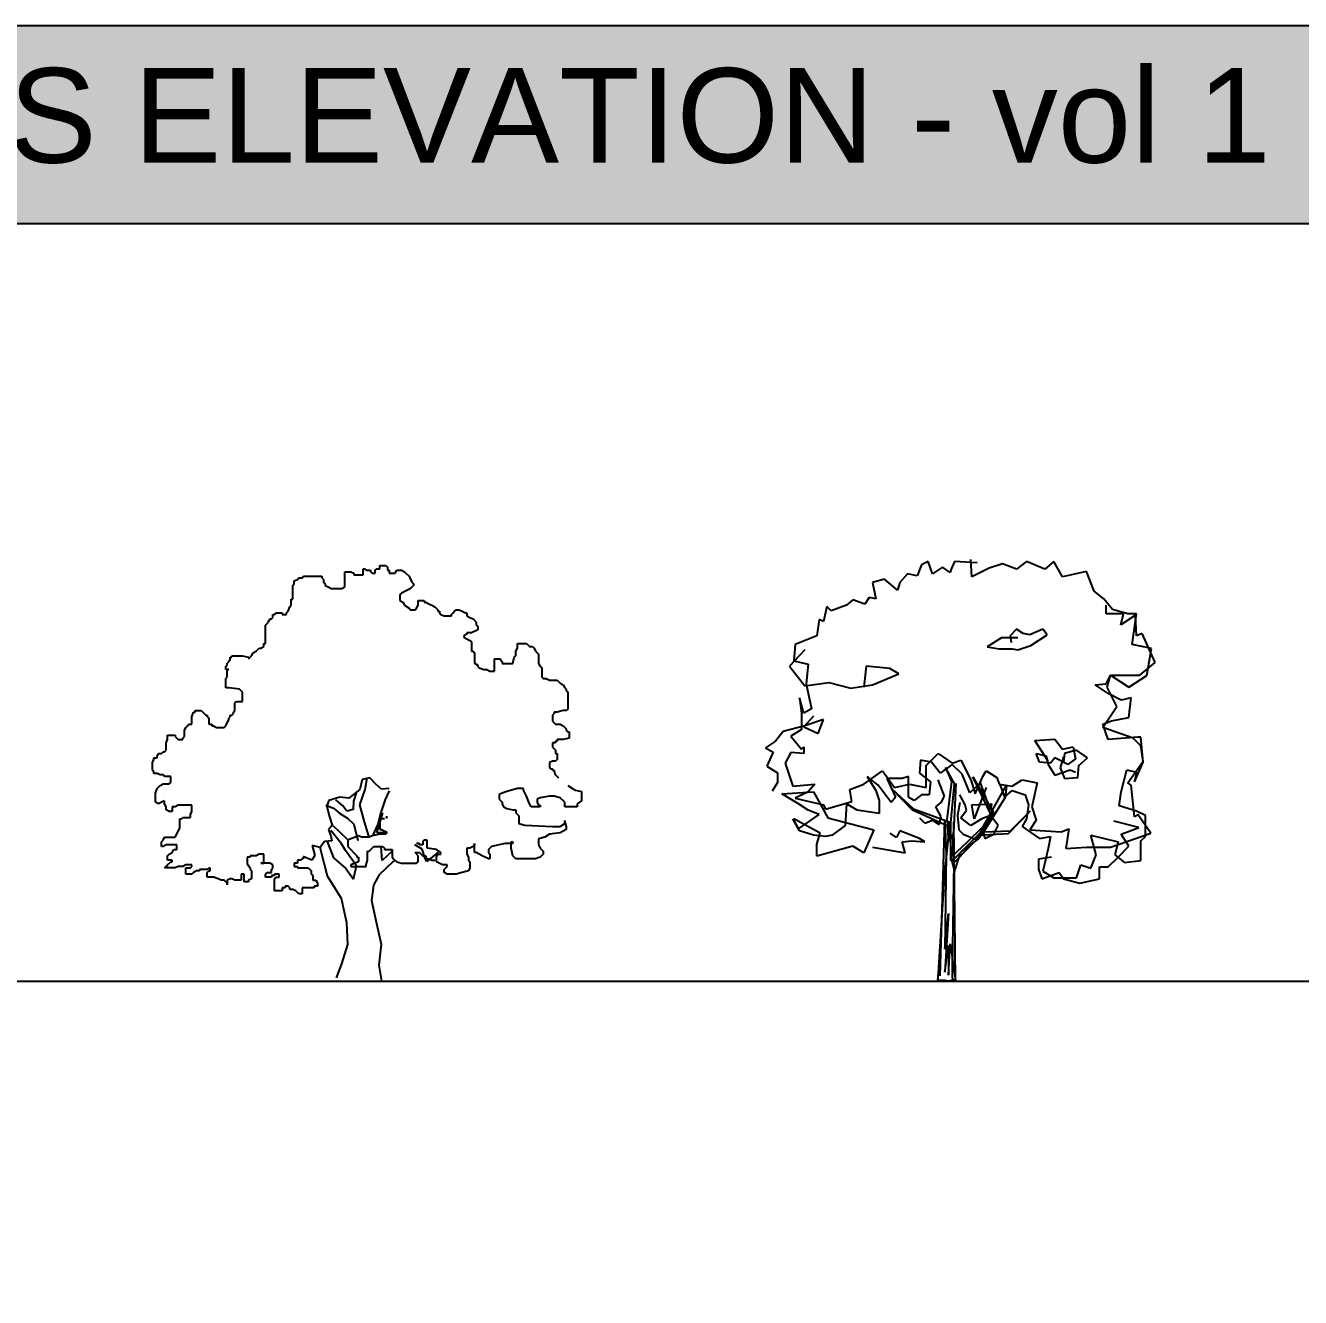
# Model space of a CAD drawing. Header units: millimetres. Extents: x 87938 to 265635, y 330093 to 434310.
# Drawn here: x 168151 to 195129, y 407395 to 434310 of the extents above; entities that cross this region are included whole.
import ezdxf

# ---------------------------------------------------------------- set-up
doc = ezdxf.new("R2010")
doc.units = ezdxf.units.MM
doc.layers.add('www.cad-blocks.net', color=7, linetype='Continuous')
doc.styles.get("Standard").update_dxf_attribs({"font": 'arial.ttf'})

# ---------------------------------------------------------------- blocks, each defined once
blk = doc.blocks.new('A$C134D59B0')
at = {"linetype": 'Continuous'}
for p, q in [((4072, 8664), (4200, 8664)), ((4072, 8344), (4072, 8664)), ((4200, 8664), (4264, 8635)), ((4264, 8635), (4264, 8600)), ((4460, 8728), (4490, 8728)), ((4460, 8600), (4460, 8728)), ((4490, 8728), (4524, 8699)), ((4524, 8699), (4618, 8699)), ((4618, 8699), (4618, 8664)), ((4618, 8664), (4653, 8635)), ((4653, 8635), (4717, 8635)), ((4717, 8699), (4751, 8728)), ((4717, 8635), (4717, 8699)), ((4751, 8728), (4815, 8728)), ((4815, 8797), (4943, 8797)), ((4815, 8728), (4815, 8797)), ((4943, 8797), (4977, 8763)), ((4977, 8763), (4977, 8699)), ((4977, 8699), (5007, 8699)), ((5007, 8699), (5007, 8635)), ((5007, 8635), (5135, 8635)), ((5135, 8635), (5170, 8699)), ((5170, 8699), (5268, 8699)), ((5268, 8699), (5332, 8664)), ((5332, 8664), (5362, 8635)), ((5362, 8635), (5430, 8570)), ((2974, 8374), (3003, 8408)), ((2974, 8084), (2974, 8374)), ((3003, 8472), (3068, 8502)), ((3003, 8408), (3003, 8472)), ((3068, 8502), (3102, 8536)), ((3102, 8536), (3166, 8536)), ((3166, 8536), (3200, 8570)), ((3200, 8570), (3585, 8570)), ((3585, 8570), (3585, 8536)), ((3585, 8536), (3619, 8502)), ((3619, 8502), (3619, 8438)), ((3619, 8438), (3653, 8408)), ((3653, 8408), (3653, 8374)), ((3653, 8374), (3717, 8344)), ((4264, 8600), (4460, 8600)), ((5430, 8570), (5460, 8502)), ((5460, 8502), (5494, 8438)), ((5524, 8374), (5460, 8310)), ((5494, 8438), (5524, 8408)), ((5524, 8408), (5524, 8374)), ((3717, 8344), (3781, 8310)), ((3781, 8310), (4007, 8310)), ((4007, 8310), (4072, 8344)), ((5268, 8212), (5234, 8182)), ((5234, 8182), (5234, 8054)), ((5396, 8276), (5268, 8212)), ((5460, 8310), (5396, 8276)), ((2841, 7793), (2875, 7828)), ((2875, 7828), (2909, 7921)), ((2909, 7921), (2939, 7956)), ((2939, 8084), (2974, 8084)), ((2939, 7956), (2939, 8084)), ((5234, 8054), (5298, 8020)), ((5298, 8020), (5332, 7956)), ((5332, 7956), (5430, 7892)), ((5430, 7892), (5460, 7857)), ((5460, 7857), (5558, 7857)), ((5558, 7857), (5588, 7892)), ((5588, 7892), (5622, 7956)), ((5622, 8054), (5751, 8054)), ((5622, 7956), (5622, 8054)), ((5751, 8054), (5751, 8020)), ((5751, 8020), (5785, 8020)), ((5785, 8020), (5849, 7986)), ((5849, 7986), (5913, 7956)), ((5913, 7956), (5977, 7921)), ((5977, 7921), (6041, 7857)), ((6041, 7857), (6041, 7828)), ((6041, 7828), (6075, 7828)), ((6075, 7828), (6075, 7793)), ((6366, 7793), (6396, 7828)), ((6396, 7828), (6430, 7857)), ((6430, 7857), (6494, 7857)), ((6494, 7857), (6558, 7828)), ((6558, 7828), (6622, 7793)), ((2393, 7533), (2457, 7601)), ((2457, 7631), (2487, 7631)), ((2457, 7601), (2457, 7631)), ((2487, 7665), (2521, 7665)), ((2487, 7631), (2487, 7665)), ((2521, 7665), (2551, 7695)), ((2551, 7759), (2585, 7759)), ((2551, 7695), (2551, 7759)), ((2585, 7759), (2615, 7793)), ((2615, 7793), (2747, 7793)), ((2747, 7793), (2747, 7759)), ((2747, 7759), (2841, 7759)), ((2841, 7759), (2841, 7793)), ((6075, 7793), (6105, 7759)), ((6105, 7759), (6174, 7729)), ((6174, 7729), (6332, 7729)), ((6332, 7759), (6366, 7793)), ((6332, 7729), (6332, 7759)), ((6622, 7793), (6656, 7793)), ((6656, 7793), (6656, 7729)), ((6656, 7729), (6720, 7695)), ((6720, 7695), (6785, 7665)), ((6785, 7665), (6849, 7601)), ((6849, 7601), (6849, 7533)), ((2393, 7149), (2393, 7533)), ((6656, 7341), (6592, 7307)), ((6592, 7307), (6592, 7277)), ((6656, 7375), (6656, 7341)), ((6755, 7375), (6656, 7375)), ((6883, 7439), (6755, 7375)), ((6849, 7533), (6883, 7503)), ((6883, 7503), (6883, 7439)), ((2196, 6986), (2230, 7016)), ((2230, 7016), (2260, 7051)), ((2260, 7051), (2294, 7051)), ((2294, 7051), (2358, 7085)), ((2358, 7149), (2393, 7149)), ((2358, 7085), (2358, 7149)), ((6592, 7277), (6656, 7243)), ((6656, 7243), (6720, 7213)), ((6720, 7213), (6755, 7179)), ((6755, 7179), (6755, 6986)), ((7690, 6986), (7724, 7051)), ((7724, 7149), (7917, 7149)), ((7724, 7051), (7724, 7149)), ((7917, 7149), (7981, 7085)), ((7981, 7085), (8045, 7085)), ((8045, 7085), (8079, 7051)), ((8079, 7051), (8109, 6986)), ((1581, 6726), (1615, 6760)), ((1615, 6790), (1649, 6790)), ((1615, 6760), (1615, 6790)), ((1649, 6858), (1679, 6858)), ((1649, 6790), (1649, 6858)), ((1679, 6888), (1905, 6888)), ((1679, 6858), (1679, 6888)), ((1905, 6888), (2034, 6858)), ((2034, 6824), (2098, 6888)), ((2098, 6888), (2132, 6952)), ((2132, 6952), (2196, 6986)), ((6755, 6986), (6785, 6986)), ((6785, 6986), (6819, 6952)), ((6819, 6952), (6819, 6726)), ((7237, 6824), (7366, 6824)), ((7237, 6564), (7237, 6824)), ((7366, 6824), (7366, 6790)), ((7366, 6790), (7400, 6760)), ((7400, 6760), (7400, 6726)), ((7626, 6726), (7656, 6858)), ((7656, 6858), (7690, 6888)), ((7690, 6888), (7690, 6986)), ((8109, 6986), (8173, 6922)), ((8173, 6922), (8173, 6726)), ((1551, 6662), (1581, 6696)), ((1551, 6598), (1551, 6662)), ((1615, 6598), (1551, 6598)), ((1581, 6696), (1581, 6726)), ((1581, 6598), (1615, 6598)), ((1581, 6436), (1581, 6598)), ((6819, 6726), (6849, 6726)), ((6849, 6726), (6849, 6696)), ((6849, 6696), (6883, 6696)), ((6883, 6696), (6883, 6662)), ((6883, 6662), (6913, 6632)), ((6913, 6632), (7011, 6598)), ((7011, 6598), (7075, 6598)), ((7075, 6598), (7139, 6564)), ((7139, 6564), (7237, 6564)), ((7400, 6726), (7626, 6726)), ((8173, 6726), (8207, 6662)), ((8207, 6662), (8241, 6632)), ((8241, 6632), (8241, 6436)), ((1551, 6406), (1581, 6436)), ((1551, 6209), (1551, 6406)), ((1615, 6209), (1551, 6209)), ((1841, 6180), (1615, 6209)), ((8241, 6436), (8271, 6406)), ((8271, 6406), (8335, 6406)), ((8335, 6406), (8400, 6372)), ((8400, 6372), (8562, 6372)), ((8562, 6372), (8626, 6308)), ((8626, 6308), (8690, 6273)), ((8690, 6273), (8724, 6209)), ((8724, 6209), (8758, 6180)), ((1905, 6115), (1841, 6180)), ((1905, 5919), (1905, 6115)), ((8758, 6180), (8758, 6145)), ((8758, 6145), (8788, 6115)), ((8788, 6115), (8788, 5757)), ((837, 5595), (872, 5693)), ((872, 5693), (906, 5693)), ((906, 5727), (1034, 5727)), ((906, 5693), (906, 5727)), ((1034, 5727), (1064, 5693)), ((1064, 5693), (1098, 5663)), ((1713, 5693), (1743, 5727)), ((1713, 5663), (1713, 5693)), ((1743, 5889), (1777, 5919)), ((1743, 5727), (1743, 5889)), ((1777, 5919), (1905, 5919)), ((8498, 5693), (8498, 5663)), ((8562, 5693), (8498, 5693)), ((8690, 5727), (8562, 5693)), ((8758, 5727), (8690, 5727)), ((8788, 5757), (8758, 5727)), ((709, 5368), (743, 5402)), ((743, 5402), (773, 5437)), ((773, 5437), (837, 5437)), ((837, 5437), (837, 5595)), ((1098, 5663), (1132, 5629)), ((1132, 5629), (1162, 5629)), ((1162, 5629), (1162, 5595)), ((1162, 5595), (1196, 5565)), ((1196, 5565), (1196, 5437)), ((1196, 5437), (1260, 5437)), ((1260, 5437), (1260, 5402)), ((1260, 5402), (1290, 5402)), ((1290, 5402), (1359, 5368)), ((1517, 5368), (1551, 5402)), ((1551, 5402), (1581, 5467)), ((1581, 5467), (1615, 5531)), ((1615, 5565), (1649, 5595)), ((1615, 5531), (1615, 5565)), ((1649, 5629), (1679, 5629)), ((1649, 5595), (1649, 5629)), ((1679, 5629), (1713, 5663)), ((8498, 5663), (8468, 5629)), ((8468, 5629), (8468, 5501)), ((8468, 5501), (8498, 5467)), ((8498, 5467), (8532, 5437)), ((8532, 5437), (8626, 5437)), ((8626, 5437), (8690, 5402)), ((8690, 5402), (8724, 5368)), ((320, 5210), (483, 5210)), ((320, 5112), (320, 5210)), ((483, 5210), (483, 5176)), ((483, 5176), (517, 5146)), ((517, 5146), (547, 5112)), ((645, 5146), (679, 5176)), ((645, 5112), (645, 5146)), ((679, 5304), (709, 5368)), ((679, 5176), (679, 5304)), ((1359, 5368), (1517, 5368)), ((8822, 5146), (8690, 5112)), ((8724, 5368), (8758, 5338)), ((8758, 5338), (8758, 5304)), ((8758, 5304), (8788, 5274)), ((8788, 5274), (8822, 5274)), ((8822, 5274), (8822, 5146)), ((256, 4852), (291, 4886)), ((291, 5048), (320, 5112)), ((291, 4886), (291, 5048)), ((547, 5112), (645, 5112)), ((8468, 5048), (8468, 4950)), ((8532, 5048), (8468, 5048)), ((8468, 4950), (8532, 4886)), ((8532, 5078), (8532, 5048)), ((8562, 5078), (8532, 5078)), ((8532, 4886), (8532, 4822)), ((8562, 5112), (8562, 5078)), ((8690, 5112), (8562, 5112)), ((0, 4625), (30, 4694)), ((0, 4467), (0, 4625)), ((30, 4724), (98, 4724)), ((30, 4694), (30, 4724)), ((98, 4758), (128, 4822)), ((98, 4724), (98, 4758)), ((128, 4822), (192, 4822)), ((192, 4822), (226, 4852)), ((226, 4852), (256, 4852)), ((8468, 4660), (8400, 4625)), ((8400, 4625), (8400, 4532)), ((8532, 4660), (8468, 4660)), ((8532, 4822), (8562, 4822)), ((8562, 4694), (8532, 4660)), ((8562, 4822), (8562, 4694)), ((30, 4433), (0, 4467)), ((30, 4399), (30, 4433)), ((98, 4399), (30, 4399)), ((162, 4369), (98, 4399)), ((226, 4369), (162, 4369)), ((256, 4335), (226, 4369)), ((389, 4335), (256, 4335)), ((389, 4207), (389, 4335)), ((8400, 4532), (8434, 4497)), ((8434, 4497), (8468, 4497)), ((8468, 4497), (8468, 4467)), ((8468, 4467), (8498, 4467)), ((8498, 4467), (8498, 4433)), ((8498, 4433), (8532, 4399)), ((8498, 4399), (8532, 4369)), ((8532, 4369), (8596, 4305)), ((64, 3981), (98, 4079)), ((98, 4079), (162, 4143)), ((162, 4143), (226, 4177)), ((226, 4177), (355, 4177)), ((355, 4177), (389, 4207)), ((7724, 4079), (7498, 4015)), ((7853, 4079), (7724, 4079)), ((7853, 4045), (7853, 4079)), ((8788, 4143), (8887, 4079)), ((8887, 4079), (8951, 4045)), ((64, 3789), (64, 3981)), ((128, 3754), (64, 3789)), ((192, 3789), (128, 3754)), ((256, 3818), (192, 3789)), ((256, 3754), (256, 3818)), ((7400, 3981), (7336, 3951)), ((7336, 3951), (7336, 3853)), ((7336, 3853), (7400, 3789)), ((7498, 4015), (7400, 3981)), ((7400, 3789), (7400, 3754)), ((7917, 3917), (7853, 4045)), ((7981, 3754), (7917, 3917)), ((8207, 3883), (8143, 3853)), ((8143, 3853), (8143, 3789)), ((8143, 3789), (8173, 3725)), ((8400, 3917), (8207, 3883)), ((8498, 3917), (8400, 3917)), ((8626, 3883), (8498, 3917)), ((8724, 3789), (8626, 3883)), ((8724, 3690), (8724, 3789)), ((8951, 4045), (9079, 4015)), ((9079, 3818), (8985, 3754)), ((9079, 4015), (9079, 3818)), ((291, 3690), (256, 3754)), ((291, 3626), (291, 3690)), ((355, 3592), (291, 3626)), ((419, 3592), (355, 3592)), ((419, 3690), (419, 3592)), ((483, 3690), (419, 3690)), ((547, 3725), (483, 3690)), ((837, 3725), (547, 3725)), ((807, 3528), (837, 3592)), ((807, 3464), (807, 3528)), ((837, 3592), (837, 3725)), ((4751, 3140), (4879, 3562)), ((7400, 3754), (7430, 3690)), ((7430, 3690), (7498, 3656)), ((7498, 3656), (7626, 3626)), ((7626, 3626), (7690, 3626)), ((7690, 3626), (7690, 3562)), ((7690, 3562), (7754, 3498)), ((8015, 3690), (7981, 3754)), ((8207, 3690), (8015, 3690)), ((8173, 3725), (8207, 3725)), ((8207, 3725), (8207, 3690)), ((8985, 3690), (8724, 3690)), ((8985, 3754), (8985, 3690)), ((547, 3174), (581, 3238)), ((581, 3434), (615, 3434)), ((581, 3238), (581, 3434)), ((615, 3434), (645, 3464)), ((645, 3464), (807, 3464)), ((4815, 3434), (4815, 3208)), ((4913, 3434), (4815, 3434)), ((7754, 3498), (7754, 3336)), ((7754, 3336), (7883, 3302)), ((7883, 3302), (8468, 3272)), ((8468, 3272), (8626, 3272)), ((8626, 3272), (8724, 3336)), ((8724, 3400), (8724, 3366)), ((8724, 3336), (8724, 3400)), ((8724, 3366), (8758, 3272)), ((8758, 3272), (8758, 3208)), ((192, 2948), (226, 2982)), ((226, 2982), (256, 3046)), ((256, 3046), (483, 3046)), ((483, 3046), (517, 3110)), ((517, 3110), (547, 3174)), ((4200, 3012), (4136, 2982)), ((4136, 2982), (4136, 2849)), ((4298, 3046), (4200, 3012)), ((4362, 3076), (4298, 3046)), ((4426, 3046), (4362, 3076)), ((4589, 3046), (4426, 3046)), ((4653, 3076), (4589, 3046)), ((4815, 3110), (4653, 3076)), ((4977, 3140), (4751, 3140)), ((4815, 3208), (4845, 3208)), ((4943, 3110), (4815, 3110)), ((4845, 3208), (4913, 3174)), ((4913, 3174), (4943, 3174)), ((4943, 3174), (4943, 3110)), ((5751, 2982), (5721, 2948)), ((5815, 2982), (5751, 2982)), ((5815, 2819), (5815, 2982)), ((8306, 3046), (8173, 3012)), ((8173, 3012), (8173, 2883)), ((8400, 3110), (8306, 3046)), ((8626, 3140), (8400, 3110)), ((8758, 3208), (8626, 3140)), ((192, 2849), (192, 2948)), ((226, 2849), (192, 2849)), ((291, 2883), (226, 2849)), ((517, 2883), (291, 2883)), ((355, 2687), (419, 2721)), ((419, 2721), (453, 2785)), ((453, 2785), (517, 2785)), ((517, 2785), (517, 2883)), ((4136, 2849), (4328, 2657)), ((4554, 2755), (4589, 2755)), ((4554, 2559), (4554, 2755)), ((4589, 2755), (4653, 2819)), ((4653, 2819), (4687, 2849)), ((4687, 2849), (4879, 2849)), ((4879, 2849), (4913, 2819)), ((4913, 2819), (4913, 2785)), ((4913, 2785), (5071, 2785)), ((5071, 2785), (5071, 2623)), ((5558, 2721), (5652, 2721)), ((5622, 2657), (5558, 2721)), ((5652, 2913), (5588, 2913)), ((5652, 2883), (5652, 2913)), ((5721, 2883), (5652, 2883)), ((5652, 2721), (5687, 2687)), ((5721, 2948), (5721, 2883)), ((6011, 2785), (5815, 2819)), ((6105, 2721), (6011, 2785)), ((6105, 2687), (6105, 2721)), ((6656, 2819), (6656, 2687)), ((6720, 2819), (6656, 2819)), ((6785, 2849), (6720, 2819)), ((6819, 2883), (6785, 2849)), ((6819, 2913), (6819, 2883)), ((6819, 2721), (6819, 2913)), ((6849, 2721), (6819, 2721)), ((6981, 2657), (6849, 2721)), ((7173, 2849), (7109, 2785)), ((7109, 2785), (7109, 2721)), ((7109, 2721), (7139, 2687)), ((7464, 2913), (7173, 2849)), ((7626, 2913), (7464, 2913)), ((7592, 2948), (7626, 2948)), ((7592, 2819), (7592, 2948)), ((7626, 2657), (7592, 2819)), ((7626, 2948), (7626, 2913)), ((8173, 2883), (8207, 2819)), ((8207, 2819), (8271, 2755)), ((8271, 2755), (8271, 2687)), ((256, 2397), (291, 2431)), ((291, 2431), (320, 2465)), ((320, 2657), (355, 2687)), ((320, 2559), (320, 2657)), ((419, 2559), (320, 2559)), ((320, 2465), (389, 2529)), ((389, 2529), (419, 2529)), ((419, 2529), (419, 2559)), ((547, 2431), (483, 2397)), ((645, 2431), (547, 2431)), ((709, 2465), (645, 2431)), ((837, 2465), (709, 2465)), ((807, 2397), (837, 2431)), ((837, 2431), (837, 2465)), ((2004, 2623), (2004, 2465)), ((2068, 2623), (2004, 2623)), ((2004, 2465), (2034, 2465)), ((2034, 2465), (2034, 2431)), ((2034, 2431), (2068, 2397)), ((2068, 2657), (2068, 2623)), ((2196, 2657), (2068, 2657)), ((2260, 2687), (2196, 2657)), ((2358, 2687), (2260, 2687)), ((2294, 2495), (2358, 2495)), ((2487, 2495), (2294, 2495)), ((2358, 2495), (2358, 2687)), ((2551, 2465), (2487, 2495)), ((2551, 2397), (2551, 2465)), ((3003, 2495), (3003, 2431)), ((3068, 2495), (3003, 2495)), ((3003, 2431), (3068, 2431)), ((3068, 2559), (3068, 2495)), ((3136, 2559), (3068, 2559)), ((3068, 2431), (3068, 2397)), ((3166, 2593), (3136, 2559)), ((3230, 2623), (3166, 2593)), ((4362, 2529), (4200, 2465)), ((4200, 2465), (4200, 2431)), ((4200, 2431), (4524, 2431)), ((4328, 2657), (4328, 2623)), ((4328, 2623), (4362, 2623)), ((4362, 2623), (4362, 2529)), ((4524, 2465), (4554, 2559)), ((4524, 2431), (4524, 2465)), ((5071, 2623), (5105, 2593)), ((5105, 2593), (5170, 2529)), ((5170, 2529), (5268, 2495)), ((5268, 2495), (5588, 2495)), ((5588, 2495), (5622, 2529)), ((5622, 2529), (5622, 2657)), ((5687, 2687), (5721, 2657)), ((5721, 2657), (5785, 2657)), ((5785, 2657), (5785, 2623)), ((5785, 2623), (5815, 2593)), ((5815, 2593), (5849, 2593)), ((5849, 2593), (5913, 2559)), ((5913, 2559), (5977, 2559)), ((6011, 2623), (6041, 2687)), ((6011, 2529), (6011, 2623)), ((6139, 2465), (6011, 2529)), ((6041, 2687), (6105, 2687)), ((6238, 2465), (6139, 2465)), ((6174, 2367), (6238, 2431)), ((6238, 2431), (6238, 2465)), ((6656, 2687), (6691, 2623)), ((6691, 2623), (6691, 2559)), ((6691, 2559), (6720, 2529)), ((6720, 2529), (6720, 2397)), ((7109, 2593), (6981, 2657)), ((7139, 2593), (7109, 2593)), ((7139, 2687), (7139, 2593)), ((7690, 2593), (7626, 2657)), ((8109, 2593), (7690, 2593)), ((8207, 2623), (8109, 2593)), ((8271, 2687), (8207, 2623)), ((483, 2397), (256, 2397)), ((709, 2397), (807, 2397)), ((709, 2269), (709, 2397)), ((837, 2269), (709, 2269)), ((872, 2303), (837, 2269)), ((936, 2333), (872, 2303)), ((1000, 2333), (936, 2333)), ((1000, 2367), (1000, 2333)), ((1162, 2367), (1000, 2367)), ((1226, 2397), (1162, 2367)), ((1162, 2303), (1196, 2333)), ((1162, 2205), (1162, 2303)), ((1290, 2205), (1162, 2205)), ((1196, 2333), (1226, 2333)), ((1226, 2333), (1226, 2397)), ((1389, 2170), (1290, 2205)), ((1453, 2141), (1389, 2170)), ((1649, 2170), (1581, 2141)), ((1679, 2170), (1649, 2170)), ((1743, 2141), (1679, 2170)), ((1876, 2269), (1876, 2141)), ((1940, 2269), (1876, 2269)), ((1940, 2106), (1940, 2269)), ((2098, 2170), (2034, 2141)), ((2068, 2397), (2068, 2367)), ((2068, 2367), (2098, 2333)), ((2098, 2333), (2098, 2170)), ((2393, 2269), (2422, 2303)), ((2393, 2205), (2393, 2269)), ((2521, 2205), (2393, 2205)), ((2422, 2303), (2521, 2303)), ((2521, 2367), (2551, 2397)), ((2521, 2303), (2521, 2367)), ((2521, 2239), (2521, 2205)), ((2585, 2239), (2521, 2239)), ((2585, 2269), (2585, 2239)), ((2683, 2269), (2585, 2269)), ((2585, 2170), (2615, 2205)), ((2585, 1914), (2585, 2170)), ((2615, 2205), (2683, 2205)), ((2683, 2205), (2683, 2269)), ((3068, 2397), (3294, 2397)), ((3294, 2397), (3328, 2367)), ((3328, 2367), (3358, 2333)), ((3358, 2333), (3358, 2269)), ((3358, 2269), (3392, 2239)), ((3392, 2239), (3392, 2141)), ((6174, 2303), (6174, 2367)), ((6238, 2269), (6174, 2303)), ((6430, 2269), (6238, 2269)), ((6558, 2303), (6430, 2269)), ((6691, 2333), (6558, 2303)), ((6720, 2397), (6691, 2333)), ((1517, 2141), (1453, 2141)), ((1581, 2077), (1517, 2141)), ((1581, 2141), (1581, 2042)), ((1581, 2042), (1581, 2077)), ((1876, 2141), (1743, 2141)), ((2034, 2106), (1940, 2106)), ((2034, 2141), (2034, 2106)), ((2747, 1914), (2585, 1914)), ((2747, 1978), (2747, 1914)), ((2811, 1978), (2747, 1978)), ((2811, 2012), (2811, 1978)), ((2875, 2012), (2811, 2012)), ((2909, 1978), (2875, 2012)), ((2909, 1944), (2909, 1978)), ((2974, 1944), (2909, 1944)), ((3038, 1914), (2974, 1944)), ((3102, 1850), (3038, 1914)), ((3166, 1978), (3166, 1850)), ((3426, 1978), (3166, 1978)), ((3392, 2141), (3456, 2141)), ((3426, 2012), (3426, 1978)), ((3491, 2012), (3426, 2012)), ((3456, 2141), (3491, 2077)), ((3491, 2077), (3491, 2012)), ((3166, 1850), (3102, 1850))]:
    blk.add_line(p, q, dxfattribs=at)
for p, q in [((4386, 4058), (4159, 3875)), ((4436, 4268), (4386, 4058)), ((4388, 3732), (4502, 4059)), ((4598, 4302), (4436, 4268)), ((4502, 4059), (4547, 4302)), ((4730, 4173), (4598, 4302)), ((4847, 4062), (4730, 4173)), ((5010, 4077), (4847, 4062)), ((3722, 3792), (3690, 3708)), ((3736, 3825), (3722, 3792)), ((3963, 3892), (3736, 3825)), ((4030, 3711), (3885, 3840)), ((4159, 3875), (3963, 3892)), ((4257, 3810), (4245, 3633)), ((4321, 4006), (4257, 3810)), ((4928, 3848), (4832, 3573)), ((5010, 4030), (4928, 3848)), ((3671, 3727), (3835, 3663)), ((3690, 3708), (3738, 3499)), ((3835, 3663), (3966, 3547)), ((3966, 3547), (4130, 3451)), ((4115, 3600), (4030, 3711)), ((4245, 3633), (4115, 3600)), ((4489, 3374), (4388, 3732)), ((4832, 3573), (4769, 3325)), ((3805, 3304), (3727, 3205)), ((3738, 3499), (3805, 3304)), ((4119, 3008), (3824, 3285)), ((4130, 3451), (4261, 3321)), ((4261, 3321), (4348, 2977)), ((4585, 3046), (4489, 3374)), ((4769, 3325), (4658, 3077)), ((4964, 3443), (4963, 3490)), ((3794, 2973), (3645, 2958)), ((3727, 3205), (3774, 3075)), ((4004, 2909), (3773, 3187)), ((3774, 3075), (3794, 2973)), ((4146, 2986), (4119, 3008)), ((3384, 2872), (3437, 2663)), ((3548, 2827), (3384, 2872)), ((3645, 2958), (3548, 2827)), ((3634, 2501), (3548, 2827)), ((3696, 2958), (3829, 2614)), ((4089, 2766), (4004, 2909)), ((4319, 2441), (4089, 2766)), ((4859, 2557), (4842, 2849)), ((5071, 2751), (4859, 2557)), ((5705, 2792), (5555, 2889)), ((5771, 2597), (5705, 2792)), ((6045, 2730), (5805, 2532)), ((3373, 2564), (3191, 2642)), ((3437, 2663), (3373, 2564)), ((3702, 2222), (3634, 2501)), ((3829, 2614), (4092, 2388)), ((4256, 2161), (4319, 2441)), ((5087, 2527), (4796, 2249)), ((5139, 2560), (5087, 2527)), ((5805, 2532), (5771, 2597)), ((3999, 1754), (3702, 2222)), ((4092, 2388), (4256, 2161)), ((4796, 2249), (4681, 2034)), ((4681, 2034), (4637, 1708)), ((4115, 1233), (3999, 1754)), ((4637, 1708), (4739, 1220)), ((4137, 777), (4115, 1233)), ((4739, 1220), (4840, 782)), ((4010, 366), (4137, 777)), ((4840, 782), (4792, 340)), ((3895, 72), (4010, 366)), ((4792, 340), (4846, 0))]:
    blk.add_line(p, q)
at = {"width": 0.8, "flags": 9}
for tag in ['YSIZE', 'XSIZE']:
    blk.add_attdef(tag, (4396, 42), '', height=0.829, dxfattribs=at)
blk = doc.blocks.new('A$C24707A7D')
for p, q in [((4363, 8555), (4340, 8924)), ((3301, 8809), (3209, 8578)), ((3440, 8878), (3301, 8809)), ((3532, 8624), (3440, 8878)), ((3740, 8762), (3532, 8624)), ((3902, 8647), (3740, 8762)), ((3925, 8716), (3902, 8647)), ((3994, 8878), (3925, 8716)), ((4479, 8855), (3994, 8878)), ((4733, 8739), (4363, 8555)), ((5010, 8832), (4733, 8739)), ((5310, 8716), (5010, 8832)), ((5518, 8878), (5310, 8716)), ((5910, 8716), (5518, 8878)), ((6095, 8878), (5910, 8716)), ((6279, 8555), (6095, 8878)), ((6787, 8670), (6279, 8555)), ((6949, 8255), (6787, 8670)), ((2516, 8509), (2262, 8440)), ((2262, 8440), (2332, 8094)), ((2793, 8278), (2516, 8509)), ((2840, 8440), (2793, 8278)), ((3001, 8624), (2840, 8440)), ((3209, 8578), (3001, 8624)), ((2193, 8117), (2101, 7978)), ((2332, 8094), (2193, 8117)), ((7157, 8094), (6949, 8255)), ((7341, 7863), (7157, 8094)), ((1293, 7932), (1224, 7609)), ((1385, 7840), (1293, 7932)), ((1708, 7955), (1385, 7840)), ((1847, 8070), (1708, 7955)), ((2101, 7978), (1847, 8070)), ((7203, 7771), (7203, 7955)), ((7665, 7771), (7341, 7863)), ((1131, 7655), (1085, 7309)), ((1224, 7609), (1131, 7655)), ((7572, 7771), (7203, 7771)), ((7517, 7540), (7572, 7771)), ((7826, 7748), (7517, 7540)), ((7849, 7771), (7665, 7771)), ((7757, 7125), (7849, 7771)), ((7849, 7309), (7826, 7748)), ((1085, 7309), (623, 7125)), ((5310, 7448), (5171, 7309)), ((5171, 7309), (5194, 7171)), ((5448, 7355), (5310, 7448)), ((5587, 7332), (5448, 7355)), ((5864, 7448), (5587, 7332)), ((5610, 7102), (5956, 7332)), ((5956, 7332), (5864, 7448)), ((7965, 7355), (7849, 7309)), ((8240, 6742), (7965, 7355)), ((623, 7125), (600, 6779)), ((4987, 7263), (4686, 7079)), ((4686, 7079), (4940, 7033)), ((4940, 7033), (5217, 7033)), ((5333, 7263), (4987, 7263)), ((5217, 7033), (5333, 7009)), ((5333, 7009), (5610, 7102)), ((8166, 7042), (7757, 7125)), ((8066, 6468), (8166, 7042)), ((831, 7009), (508, 6664)), ((600, 6779), (900, 6710)), ((508, 6664), (831, 6248)), ((900, 6710), (854, 6294)), ((2124, 6664), (2078, 6225)), ((2625, 6618), (2124, 6664)), ((2262, 6271), (2816, 6502)), ((2816, 6502), (2625, 6618)), ((7203, 6294), (7295, 6479)), ((7226, 6225), (7295, 6479)), ((7295, 6479), (7918, 6479)), ((7295, 6479), (7688, 6225)), ((7918, 6479), (8240, 6742)), ((831, 6248), (1339, 6318)), ((854, 6294), (970, 5764)), ((1339, 6318), (1801, 6202)), ((1801, 6202), (2262, 6271)), ((6972, 6271), (7203, 6294)), ((7249, 6087), (6972, 6271)), ((7434, 5810), (7226, 6225)), ((7688, 6225), (8066, 6468)), ((808, 5672), (716, 5995)), ((716, 5995), (762, 5672)), ((7526, 5948), (7249, 6087)), ((7734, 5995), (7526, 5948)), ((7688, 5579), (7734, 5995)), ((762, 5672), (762, 5326)), ((970, 5764), (808, 5672)), ((7134, 5372), (7434, 5810)), ((831, 5403), (369, 5287)), ((1016, 5610), (808, 5380)), ((1224, 5541), (831, 5403)), ((1108, 5241), (1224, 5541)), ((7134, 5441), (7318, 5510)), ((7249, 5118), (7134, 5441)), ((7318, 5510), (7688, 5579)), ((369, 5287), (208, 5080)), ((762, 5326), (531, 5187)), ((531, 5187), (762, 4911)), ((808, 5380), (1108, 5241)), ((7780, 5141), (7134, 5372)), ((7872, 5164), (7249, 5118)), ((7942, 4980), (7780, 5141)), ((7942, 5164), (7872, 5164)), ((7988, 4634), (7942, 5164)), ((208, 5080), (0, 4941)), ((0, 4941), (162, 4849)), ((762, 4911), (808, 4957)), ((808, 4957), (808, 4818)), ((5695, 5097), (6119, 5121)), ((5979, 4657), (5695, 5097)), ((6119, 5121), (6279, 4911)), ((6279, 4911), (6510, 4957)), ((6579, 4887), (6326, 4818)), ((6510, 4957), (6556, 4703)), ((6810, 4726), (6579, 4887)), ((7988, 4657), (7942, 4980)), ((115, 4757), (23, 4549)), ((162, 4849), (115, 4757)), ((531, 4841), (416, 4611)), ((416, 4611), (577, 4126)), ((808, 4818), (531, 4841)), ((3278, 4680), (3255, 4403)), ((3509, 4634), (3278, 4680)), ((3394, 4565), (3648, 4818)), ((3694, 4403), (3509, 4634)), ((3648, 4818), (3948, 4611)), ((3948, 4588), (3694, 4403)), ((3948, 4611), (4132, 4680)), ((4155, 4380), (3948, 4588)), ((4132, 4680), (4340, 4265)), ((5795, 4634), (5725, 4818)), ((5725, 4818), (5933, 4772)), ((6025, 4611), (5795, 4634)), ((5933, 4772), (5979, 4588)), ((5979, 4588), (6118, 4357)), ((6118, 4726), (6025, 4611)), ((6395, 4588), (6118, 4726)), ((6302, 4749), (6233, 4518)), ((6326, 4818), (6302, 4634)), ((6556, 4703), (6395, 4588)), ((6626, 4565), (6810, 4726)), ((7665, 4196), (7988, 4657)), ((7803, 4219), (7988, 4634)), ((23, 4549), (254, 4411)), ((254, 4411), (254, 4203)), ((2078, 4172), (2470, 4449)), ((2378, 4149), (2147, 4334)), ((2147, 4334), (2332, 4034)), ((2470, 4449), (2724, 4103)), ((3024, 4334), (2886, 4288)), ((3024, 3896), (3024, 4334)), ((3255, 4403), (3486, 4219)), ((3394, 4103), (3394, 4565)), ((3998, 4182), (3805, 4521)), ((3805, 4521), (3934, 4230)), ((4317, 3988), (4155, 4380)), ((4774, 3520), (4386, 4327)), ((4386, 4327), (4613, 3940)), ((4433, 3965), (4594, 4334)), ((4594, 4334), (4663, 4449)), ((4663, 4449), (4894, 4311)), ((6118, 4357), (6441, 4472)), ((6233, 4518), (6326, 4288)), ((6441, 4472), (6556, 4426)), ((6603, 4311), (6626, 4565)), ((7526, 4011), (7641, 4472)), ((7641, 4472), (7849, 4426)), ((7849, 4426), (7803, 4219)), ((254, 4203), (139, 4019)), ((577, 4126), (1039, 4172)), ((1039, 4172), (900, 4011)), ((1778, 4057), (2078, 4172)), ((1824, 3803), (1778, 4057)), ((2655, 3780), (2378, 4149)), ((2886, 4288), (2563, 4288)), ((2563, 4288), (2747, 3896)), ((3110, 3617), (2673, 4069)), ((2673, 4069), (3126, 3649)), ((2724, 4103), (3047, 4172)), ((3047, 4172), (3394, 4103)), ((3486, 4219), (3463, 3942)), ((3786, 3919), (3648, 4265)), ((3934, 4230), (3837, 3423)), ((3918, 3342), (3998, 4182)), ((3982, 3132), (4031, 4182)), ((4548, 4196), (4317, 3988)), ((4340, 4265), (4433, 3965)), ((4663, 4103), (4409, 3434)), ((4756, 3619), (4548, 4196)), ((4613, 3278), (5097, 4149)), ((4894, 4311), (4940, 4172)), ((4940, 4172), (5217, 4126)), ((4963, 4149), (5056, 3896)), ((5097, 4149), (5065, 3891)), ((5217, 4126), (5425, 4265)), ((5425, 4265), (5748, 4196)), ((5748, 4196), (5633, 3688)), ((6326, 4288), (6603, 4311)), ((7734, 4149), (7665, 4196)), ((7803, 3481), (7734, 4149)), ((346, 3965), (1016, 4011)), ((693, 3757), (346, 3965)), ((900, 4011), (623, 3873)), ((623, 3873), (1224, 3734)), ((1016, 4011), (1316, 3457)), ((1270, 3642), (1824, 3803)), ((2332, 4034), (2401, 3826)), ((2401, 3826), (2401, 3550)), ((2747, 3896), (2655, 3780)), ((3140, 3826), (3024, 3896)), ((3301, 3942), (3140, 3826)), ((3463, 3942), (3301, 3942)), ((3601, 3688), (3717, 3780)), ((3717, 3780), (3786, 3919)), ((4109, 3780), (4063, 3504)), ((4225, 3734), (4109, 3942)), ((5065, 3891), (4596, 3132)), ((4613, 3940), (4823, 3568)), ((5056, 3896), (5217, 4034)), ((5217, 4034), (5494, 3942)), ((5494, 3942), (5564, 3734)), ((7480, 3711), (7526, 4011)), ((900, 3619), (693, 3757)), ((693, 3227), (1131, 3527)), ((1131, 3527), (900, 3619)), ((1224, 3734), (1270, 3642)), ((1708, 3757), (1685, 3296)), ((1939, 3619), (1708, 3757)), ((2401, 3550), (1939, 3619)), ((3853, 3278), (3110, 3617)), ((3126, 3649), (3885, 3374)), ((3717, 3481), (3601, 3688)), ((4132, 3457), (4248, 3619)), ((4248, 3619), (4225, 3734)), ((4363, 3734), (4779, 3757)), ((4409, 3434), (4363, 3734)), ((4823, 3568), (4548, 3148)), ((4645, 3245), (4774, 3520)), ((4779, 3757), (4756, 3619)), ((5598, 3600), (5130, 3116)), ((5178, 3181), (5598, 3600)), ((5564, 3734), (5518, 3434)), ((5633, 3688), (5725, 3411)), ((7849, 3596), (7480, 3711)), ((7872, 3527), (7803, 3481)), ((8034, 3504), (7849, 3596)), ((8149, 3135), (7872, 3527)), ((716, 3181), (577, 3434)), ((577, 3434), (693, 3227)), ((1154, 3135), (600, 3434)), ((1316, 3457), (2286, 3204)), ((1685, 3296), (1408, 3088)), ((3255, 3457), (3371, 3342)), ((3371, 3342), (3532, 3411)), ((3532, 3411), (3671, 3319)), ((3671, 3319), (3717, 3481)), ((3691, 113), (3788, 3407)), ((3788, 3407), (3821, 2680)), ((3837, 3423), (3902, 2971)), ((3869, 3035), (3853, 3278)), ((3885, 3374), (3902, 2987)), ((3918, 2551), (3918, 3342)), ((3982, 3374), (3950, 2648)), ((4015, 16), (3982, 3374)), ((4063, 3504), (4086, 3204)), ((4340, 3296), (4132, 3457)), ((4257, 2938), (4613, 3278)), ((4571, 3434), (4340, 3296)), ((4483, 3084), (4645, 3245)), ((4756, 3504), (4571, 3434)), ((4917, 3296), (4756, 3504)), ((4825, 3111), (4917, 3296)), ((5518, 3434), (5425, 3273)), ((5425, 3273), (5795, 3019)), ((5725, 3411), (5587, 3204)), ((7895, 3250), (7364, 3388)), ((7711, 3181), (7895, 3250)), ((8034, 3065), (8034, 3504)), ((1016, 3088), (716, 3181)), ((1270, 3065), (1016, 3088)), ((1085, 2904), (1154, 3135)), ((1408, 3088), (1270, 3065)), ((2286, 3204), (2078, 2719)), ((2770, 3042), (2632, 3135)), ((2840, 3181), (2770, 3042)), ((3255, 3019), (2840, 3181)), ((2886, 2950), (3094, 2973)), ((3094, 2973), (3371, 2950)), ((3371, 2950), (3255, 3019)), ((3788, 2293), (3869, 3035)), ((3902, 2971), (3982, 3132)), ((3902, 2987), (3934, 2567)), ((4596, 3132), (3982, 2503)), ((4548, 3148), (4031, 2632)), ((4086, 3204), (4179, 3111)), ((4128, 2729), (4499, 3003)), ((4179, 3111), (4456, 2996)), ((4456, 2996), (4594, 3204)), ((5130, 3116), (4483, 3084)), ((4499, 3003), (4613, 3165)), ((4594, 3204), (4640, 3019)), ((4613, 3165), (5178, 3181)), ((4640, 3019), (4825, 3111)), ((5587, 3204), (6256, 3158)), ((5795, 3019), (6025, 3065)), ((6025, 3065), (5979, 2812)), ((6256, 3158), (6418, 3227)), ((6418, 3227), (6349, 2812)), ((6880, 3088), (7457, 2950)), ((6995, 2673), (6880, 3088)), ((7295, 2835), (8149, 3135)), ((7526, 3111), (7711, 3181)), ((7688, 2858), (7526, 3111)), ((7942, 2973), (8034, 3065)), ((7942, 2558), (7942, 2973)), ((1085, 2650), (1085, 2904)), ((1847, 2858), (1085, 2650)), ((2078, 2719), (1847, 2858)), ((2262, 2835), (2955, 2719)), ((2955, 2719), (2886, 2950)), ((3950, 2648), (4257, 2938)), ((3998, 2325), (4128, 2729)), ((5979, 2812), (5864, 2327)), ((6349, 2812), (6787, 2835)), ((6787, 2835), (7295, 2835)), ((7457, 2950), (7388, 2673)), ((7457, 2627), (7688, 2858)), ((3821, 2680), (3788, 678)), ((4031, 2632), (3918, 2551)), ((3934, 2567), (3998, 2325)), ((3982, 2503), (3950, 274)), ((6049, 2627), (5771, 2581)), ((5771, 2581), (5771, 2373)), ((6579, 2189), (6672, 2466)), ((6672, 2466), (6880, 2396)), ((6880, 2396), (6995, 2673)), ((7249, 2420), (7457, 2627)), ((7388, 2673), (7595, 2512)), ((7595, 2512), (7942, 2558)), ((3659, 178), (3788, 2293)), ((5771, 2373), (5841, 2166)), ((5841, 2166), (6210, 2304)), ((5864, 2327), (6095, 2189)), ((6095, 2189), (6579, 2189)), ((6210, 2304), (6302, 2166)), ((6302, 2166), (6649, 2074)), ((6649, 2074), (7064, 2166)), ((7064, 2166), (7064, 2420)), ((7064, 2420), (7249, 2420)), ((3788, 678), (3869, 1437)), ((3869, 1437), (3788, 194)), ((3788, 194), (3869, 759)), ((3869, 129), (3902, 791)), ((3869, 759), (3869, 129)), ((3902, 791), (4015, 16)), ((3950, 274), (3950, 65)), ((3643, 16), (3659, 178)), ((3788, 16), (3643, 16)), ((3869, 0), (3788, 16)), ((3982, 32), (3869, 0)), ((3950, 65), (3982, 32))]:
    blk.add_line(p, q)
blk = doc.blocks.new('format')
at = {"layer": 'www.cad-blocks.net', "true_color": 0x546d8e}
h = blk.add_hatch(color=155, dxfattribs=at)
h.set_gradient(color1=(68, 68, 68), color2=(84, 109, 142), tint=1)
h.paths.add_polyline_path([(102854, 434310), (102854, 430118), (265635, 430118), (265635, 434310)])
at = {"layer": 'www.cad-blocks.net', "color": 155, "true_color": 0x546d8e}
for p, q in [((102854, 434310), (265635, 434310)), ((102854, 430118), (265635, 430118)), ((102854, 430118), (265635, 430118)), ((102854, 414087), (265635, 414087))]:
    blk.add_line(p, q, dxfattribs=at)
blk.add_lwpolyline([(102854, 430118), (265635, 430118), (265635, 332677), (102854, 332677)], close=True, dxfattribs=at)
at = {"layer": 'www.cad-blocks.net', "insert": (160345, 433408), "char_height": 2000, "attachment_point": 1}
blk.add_mtext_dynamic_manual_height_columns('{\\C255;\\c16777215;TREES ELEVATION - vol 1}', width=133955.97, gutter_width=12.5, heights=[0], dxfattribs=at)

msp = doc.modelspace()

# ---------------------------------------------------------------- block references
for name, p in [('A$C134D59B0', (170836, 414087)), ('A$C24707A7D', (183812, 414087))]:
    msp.add_blockref(name, p)
at = {"layer": 'www.cad-blocks.net'}
msp.add_blockref('format', (0, 0), dxfattribs=at)

doc.saveas('drawing.dxf')
